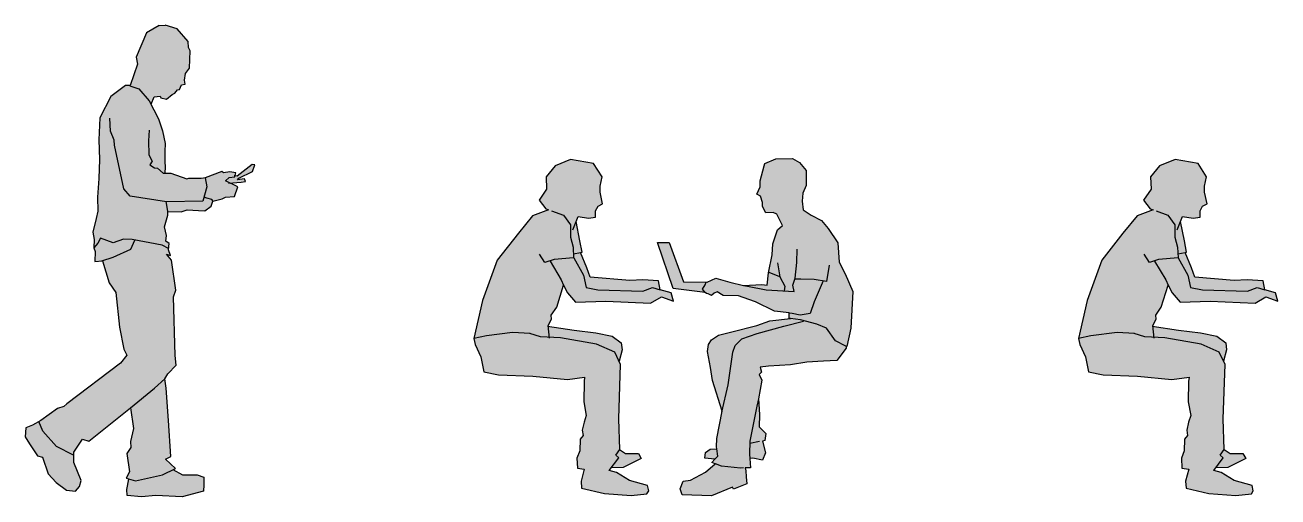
# Model space of a CAD drawing. Header units: inches. Extents: x -284 to 763, y -243 to 242.
# Drawn here: x -284.1 to -111.6, y 176.9 to 241.9 of the extents above; entities that cross this region are included whole.
import ezdxf

# ---------------------------------------------------------------- set-up
doc = ezdxf.new("R2010")
doc.units = ezdxf.units.IN
doc.header["$MEASUREMENT"] = 0
doc.layers.add('Solidhatch', color=254, linetype='Continuous')

# ---------------------------------------------------------------- blocks, each defined once
blk = doc.blocks.new('MAn-phone-s')
at = {"layer": 'Solidhatch'}
h = blk.add_hatch(color=256, dxfattribs=at)
h.paths.add_polyline_path([(68, 490.3), (62, 695.3), (70.4, 719.1), (55, 823.9), (36.8, 844.8), (50.8, 840.6), (43.8, 860.2), (44.4, 865.1), (22.4, 876.1), (-73.3, 894.5), (-86.9, 863), (-148.7, 834.5), (-187, 822.1), (-163.7, 744.4), (-140.4, 710.9), (-127.5, 589.7), (-112, 512.3), (-101.7, 491.7), (-123.1, 464.1), (-311.5, 321.3), (-321.3, 311.6), (-344, 305.1), (-402.5, 262.9), (-409.6, 259), (-395.3, 226), (-347.5, 172.4), (-286.6, 141.4), (-286.6, 152.1), (-256.9, 197.2), (-234.3, 190.1), (-88.9, 307.2), (-4.2, 376.3), (31.1, 408.7), (42.4, 425.7), (70.6, 456.7)])
h.paths.add_polyline_path([(33.8, 128.1), (52.5, 137.5), (44.3, 263.3), (36.1, 376.3), (31.1, 408.7), (-4.2, 376.3), (-88.9, 307.2), (-78.5, 234.8), (-89.1, 189.3), (-87.1, 168.6), (-101.4, 147.1), (-92.1, 82.7), (-103.8, 60.6), (-71.1, 51.3), (23.3, 72.2), (68.8, 95.5)])
h.paths.add_polyline_path([(167.9, 37.3), (167.9, 64.1), (144.6, 72.2), (93.3, 72.2), (60.6, 91.3), (23.3, 72.2), (-71.1, 51.3), (-94.9, 58.1), (-101.4, 21), (-100.3, 0), (-50.1, -4.7), (0, 0), (92.1, -4.7), (166.7, 15.1)])
h.paths.add_polyline_path([(-286.6, 115.4), (-286.6, 141.4), (-347.5, 172.4), (-395.3, 226), (-409.6, 259), (-431.7, 246.7), (-454.5, 236.9), (-457.4, 205.7), (-441.9, 181.7), (-413.6, 139.4), (-396.7, 135.1), (-376.9, 75.9), (-348.7, 46.3), (-312, 19.5), (-280.9, 15.3), (-266.8, 32.2), (-261.2, 53.3)])
h.paths.add_polyline_path([(41.5, 981.6), (41.5, 995.4), (36.1, 1028.8), (37.8, 1028.5), (165, 1031), (178.5, 1080.3), (172.8, 1112.7), (158.4, 1111.5), (115.9, 1111.5), (109, 1108.8), (52.8, 1128), (31.2, 1128), (32.2, 1150.5), (31, 1168.5), (31, 1204.5), (32.2, 1232), (23.8, 1276.4), (9.4, 1318.3), (-23, 1381.9), (-59, 1423.8), (-93.4, 1435.3), (-105.7, 1435.3), (-156.9, 1396.9), (-195.3, 1322), (-199, 1245.3), (-197.1, 1175.9), (-199, 1110.2), (-204.4, 1044.4), (-202.6, 995.1), (-208.1, 969.5), (-220.9, 922), (-215.4, 896.5), (-217.2, 867.2), (-217.1, 866.9), (-203.4, 883.2), (-193.9, 901), (-148.7, 884.4), (-113.1, 897.4), (-82.2, 896.2), (22.4, 876.1), (44.4, 865.1), (46.6, 882.5), (35.4, 890.9), (37.8, 910.1), (30.4, 940.9)])
h.paths.add_polyline_path([(-86.9, 863), (-73.3, 894.5), (-82.2, 896.2), (-113.1, 897.4), (-148.7, 884.4), (-193.9, 901), (-203.4, 883.2), (-217.1, 866.9), (-211.8, 854.4), (-213.6, 819.7), (-188.3, 821.7), (-148.7, 834.5)])
h.paths.add_polyline_path([(287.2, 1080.3), (244, 1101.3), (256.3, 1113.6), (276.1, 1116.1), (279.8, 1129.6), (258.8, 1133.3), (236.6, 1129.6), (230.4, 1134.6), (172.8, 1112.7), (178.5, 1080.3), (168.7, 1044.4), (178.1, 1041.6), (196.5, 1036.8), (200.2, 1031.1), (231.6, 1038.4), (244, 1044.5), (274.8, 1047)])
h.paths.add_polyline_path([(193.4, 1012.5), (199.8, 1031.7), (196.5, 1036.8), (178.1, 1041.6), (168.7, 1044.4), (165, 1031), (36.1, 1028.5), (41.7, 994), (88.4, 992.7), (109.4, 1000.1), (148.9, 997.7), (171.1, 996.4)])
h.paths.add_polyline_path([(103.9, 1477.9), (117.8, 1495.6), (119.7, 1556.1), (114.7, 1568.7), (112.6, 1589.4), (74.2, 1633.8), (32.8, 1646.9), (11.3, 1645.3), (-32.6, 1619.8), (-69.1, 1533.9), (-63.7, 1510.2), (-89.7, 1434), (-59, 1423.8), (-23, 1381.9), (-16.8, 1369.8), (-5.5, 1395.1), (14.9, 1398.1), (17.4, 1392.7), (37.6, 1387), (57.2, 1404.1), (66, 1408.5), (76.1, 1420.5), (83.1, 1421.7), (89.4, 1437.5), (102.7, 1440), (100.8, 1453.9)])
h.paths.add_polyline_path([(338.1, 1134.4), (346.2, 1158), (336.7, 1159.3), (284.8, 1118.2), (276.8, 1118.7), (276.1, 1116.1), (256.3, 1113.6), (244, 1101.3), (258.5, 1094.2), (298.3, 1097.3), (313.8, 1099.3), (310.4, 1108.1), (285.4, 1105.4), (290.8, 1110.8)])
for points in [[(11.3, 1645.3), (-32.6, 1619.8), (-69.1, 1533.9), (-63.7, 1510.2), (-89.3, 1435.3), (-105.7, 1435.3), (-156.9, 1396.9), (-195.3, 1322), (-199, 1245.3), (-197.1, 1175.9), (-199, 1110.2), (-204.4, 1044.4), (-202.6, 995.1), (-208.1, 969.5), (-220.9, 922), (-215.4, 896.5), (-217.2, 867.2), (-211.8, 854.4), (-213.6, 819.7), (-186.9, 821.8), (-163.7, 744.4), (-140.4, 710.9), (-127.5, 589.7), (-112, 512.3), (-101.7, 491.7), (-123.1, 464.1), (-311.5, 321.3), (-321.3, 311.6), (-344, 305.1), (-402.5, 262.9), (-431.7, 246.7), (-454.5, 236.9), (-457.4, 205.7), (-441.9, 181.7), (-413.6, 139.4), (-396.7, 135.1), (-376.9, 75.9), (-348.7, 46.3), (-312, 19.5), (-280.9, 15.3), (-266.8, 32.2), (-261.2, 53.3), (-286.6, 115.4), (-286.6, 152.1), (-256.9, 197.2), (-234.3, 190.1), (-88.9, 307.2), (-4.2, 376.3), (31.1, 408.7), (42.4, 425.7), (70.6, 456.7), (68, 490.3), (62, 695.3), (70.4, 719.1), (55, 823.9), (36.8, 844.8), (50.8, 840.6), (43.8, 860.2), (46.6, 882.5), (35.4, 890.9), (37.8, 910.1), (30.4, 940.9), (41.5, 981.6), (41.5, 994), (88.4, 992.7), (109.4, 1000.1), (148.9, 997.7), (171.1, 996.4), (193.4, 1012.5), (199.5, 1031), (231.6, 1038.4), (244, 1044.5), (274.8, 1047), (287.2, 1080.3), (244, 1101.3), (256.3, 1113.6), (276.1, 1116.1), (279.8, 1129.6), (258.8, 1133.3), (236.6, 1129.6), (230.4, 1134.6), (172.8, 1112.7), (178.5, 1080.3), (165, 1031), (37.8, 1028.5), (-89.4, 1048.2), (-112.4, 1073.7), (-145.1, 1226.2), (-146.2, 1243.6), (-158.2, 1275.2), (-161.3, 1321.2)], [(-16.8, 1369.8), (-5.5, 1395.1), (14.9, 1398.1), (17.4, 1392.7), (37.6, 1387), (57.2, 1404.1), (66, 1408.5), (76.1, 1420.5), (83.1, 1421.7), (89.4, 1437.5), (102.7, 1440), (100.8, 1453.9), (103.9, 1477.9), (117.8, 1495.6), (119.7, 1556.1), (114.7, 1568.7), (112.6, 1589.4), (74.2, 1633.8), (32.8, 1646.9)], [(11.3, 1645.3), (32.8, 1646.9)], [(-91.4, 1434.6), (-59, 1423.8), (-23, 1381.9), (9.4, 1318.3), (23.8, 1276.4), (32.2, 1232), (31, 1204.5), (31, 1168.5), (32.2, 1150.5), (31.2, 1128)], [(-22.7, 1278.8), (-25.4, 1241.7), (-24.1, 1192.4), (-13.1, 1170.5), (-21.3, 1158.1), (-4.9, 1147.2), (6.1, 1145.8), (25.3, 1128), (52.8, 1128), (109, 1108.8), (115.9, 1111.5), (158.4, 1111.5), (174.9, 1112.9)], [(254.4, 1093.9), (298.3, 1097.3), (313.8, 1099.3), (310.4, 1108.1), (285.4, 1105.4), (290.8, 1110.8), (338.1, 1134.4), (346.2, 1158), (336.7, 1159.3), (284.8, 1118.2), (274.6, 1118.9)], [(41.6, 995), (35.9, 1029.9)], [(200.7, 1030.2), (196.5, 1036.8), (178.1, 1041.6), (168.7, 1044.4)], [(44.4, 865.1), (22.4, 876.1), (-82.2, 896.2), (-113.1, 897.4), (-148.7, 884.4), (-193.9, 901), (-203.4, 883.2), (-217.1, 866.9)], [(-189.2, 821.4), (-148.7, 834.5), (-86.9, 863), (-73.3, 894.5)], [(-88.9, 307.2), (-78.5, 234.8), (-89.1, 189.3), (-87.1, 168.6), (-101.4, 147.1), (-92.1, 82.7), (-103.8, 60.6), (-71.1, 51.3), (23.3, 72.2), (68.8, 95.5), (33.8, 128.1), (52.5, 137.5), (44.3, 263.3), (36.1, 376.3), (31.1, 408.7)], [(-288, 142.1), (-347.5, 172.4), (-395.3, 226), (-409.6, 259)], [(59.5, 92), (93.3, 72.2), (144.6, 72.2), (167.9, 64.1), (167.9, 37.3), (166.7, 15.1), (92.1, -4.7), (0, 0), (-50.1, -4.7), (-100.3, 0), (-101.4, 21), (-94.9, 58.1)]]:
    blk.add_lwpolyline(points)

msp = doc.modelspace()

# ---------------------------------------------------------------- hatches: boundary and pattern name
at = {"layer": 'Solidhatch'}
h = msp.add_hatch(color=256, dxfattribs=at)
h.paths.add_polyline_path([(-204.932, 218.893), (-204.932, 219.718), (-204.657, 221.023), (-205.826, 222.879), (-208.991, 223.429), (-211.123, 222.535), (-212.362, 221.023), (-212.293, 219.305), (-213.325, 217.793), (-212.412, 216.602), (-212.028, 216.468), (-214.235, 215.631), (-216.178, 213.265), (-219.093, 209.564), (-221.098, 203.981), (-222.312, 198.763), (-222.309, 198.745), (-220.592, 199.113), (-216.982, 199.594), (-214.536, 199.431), (-213.153, 198.957), (-211.885, 198.9), (-212.06, 200.545), (-211.622, 201.421), (-211.645, 201.951), (-210.891, 203.068), (-209.947, 206.114), (-210.289, 206.819), (-211.829, 209.434), (-211.258, 209.624), (-208.586, 209.867), (-208.609, 210.406), (-207.629, 210.589), (-207.407, 210.631), (-207.72, 212.197), (-208.23, 214.864), (-207.958, 215.549), (-206.514, 215.319), (-205.551, 215.457), (-205.551, 216.35), (-205.207, 216.969), (-204.588, 217.312)])
h.paths.add_polyline_path([(-207.221, 207.483), (-208.544, 209.871), (-211.258, 209.624), (-211.829, 209.434), (-210.289, 206.819), (-209.947, 206.114), (-209.42, 205.031), (-208.295, 203.754), (-204.153, 203.907), (-197.966, 203.6), (-196.477, 204.484), (-194.831, 203.892), (-195.149, 205.038), (-196.637, 205.439), (-197.711, 205.797), (-199.04, 205.286), (-205.227, 205.439), (-206.863, 205.797)])
h.paths.add_polyline_path([(-196.862, 206.702), (-199.057, 206.844), (-200.852, 206.759), (-206.295, 207.215), (-206.751, 208.496), (-207.629, 210.589), (-208.609, 210.406), (-208.59, 209.954), (-207.221, 207.483), (-206.863, 205.797), (-205.227, 205.439), (-199.04, 205.286), (-197.711, 205.797), (-196.637, 205.439)])
h.paths.add_polyline_path([(-203.255, 199.078), (-205.496, 199.546), (-208.519, 199.911), (-212.046, 200.414), (-211.885, 198.9), (-210.394, 198.832), (-205.419, 197.955), (-202.911, 196.869), (-202.326, 195.608), (-201.9, 197.203), (-202.004, 198.14)])
h.paths.add_polyline_path([(-202.911, 196.869), (-205.419, 197.955), (-210.394, 198.832), (-213.153, 198.957), (-214.536, 199.431), (-216.982, 199.594), (-220.592, 199.113), (-222.309, 198.745), (-222.13, 197.914), (-221.341, 196.215), (-220.916, 194.152), (-218.911, 193.727), (-214.174, 193.545), (-209.436, 193.12), (-207.068, 193.424), (-207.141, 192.806), (-207.183, 190.023), (-206.845, 188.126), (-207.141, 187.24), (-207.394, 186.102), (-207.267, 185.385), (-207.689, 184.879), (-207.731, 183.277), (-208.111, 182.265), (-208.06, 180.9), (-207.113, 180.758), (-207.544, 179.077), (-207.469, 178.109), (-204.34, 177.402), (-200.651, 177.104), (-198.49, 177.327), (-198.229, 177.774), (-198.378, 178.481), (-200.874, 179.189), (-202.663, 180.268), (-203.669, 180.566), (-202.365, 182.315), (-202.775, 182.688), (-202.216, 183.469), (-202.368, 187.682), (-202.117, 195.157)])
h.paths.add_polyline_path([(-199.252, 182.232), (-199.645, 182.887), (-201.416, 182.887), (-202.233, 183.446), (-202.775, 182.688), (-202.365, 182.315), (-203.399, 180.928), (-201.744, 180.987), (-200.17, 181.773)], flags=17)
msp.add_hatch(color=256, dxfattribs=at).paths.add_polyline_path([(-178.901, 202.263), (-180.906, 202.521), (-183.527, 203.811), (-184.426, 204.123), (-185.873, 204.631), (-187.985, 204.67), (-188.806, 205.178), (-189.236, 204.983), (-189.588, 204.67), (-190.057, 204.905), (-190.288, 204.938), (-190.448, 205.087), (-194.866, 205.62), (-197.011, 211.971), (-195.422, 211.971), (-193.457, 206.573), (-190.177, 206.493), (-188.985, 207.049), (-187.078, 206.493), (-185.195, 206.069), (-182.672, 206.174), (-181.906, 206.119), (-181.742, 207.813), (-181.25, 210.272), (-181.141, 211.802), (-180.484, 213.714), (-179.828, 214.316), (-180.594, 215.9), (-181.092, 216.106), (-182.088, 216.079), (-182.546, 216.939), (-182.573, 217.504), (-182.815, 218.338), (-183.353, 218.633), (-182.869, 219.655), (-182.896, 220.489), (-182.33, 222.532), (-182.223, 222.855), (-180.716, 223.527), (-178.428, 223.554), (-177.459, 222.989), (-176.571, 221.887), (-176.571, 219.843), (-177.028, 218.768), (-177.109, 217.692), (-176.974, 216.455), (-175.844, 215.756), (-174.417, 215.003), (-173.5, 213.914), (-172.196, 211.936), (-172.003, 209.283), (-171.182, 207.643), (-170.12, 205.23), (-170.392, 200.184), (-170.939, 197.634), (-171.039, 197.684), (-171.054, 197.425), (-172.314, 195.719), (-174.184, 195.638), (-176.461, 195.476), (-178.697, 195.11), (-181.746, 194.948), (-182.884, 194.785), (-182.722, 194.095), (-183.006, 193.811), (-182.641, 192.998), (-183.132, 190.455), (-182.98, 188.291), (-183.025, 186.559), (-182.113, 185.648), (-182.25, 184.691), (-182.564, 184.626), (-182.159, 183.005), (-182.569, 182.003), (-183.892, 182.276), (-184.312, 182.224), (-184.223, 180.937), (-184.967, 180.919), (-184.85, 180.499), (-184.804, 179.679), (-184.713, 178.722), (-186.537, 177.993), (-186.674, 178.266), (-189.593, 177.082), (-193.607, 177.218), (-193.88, 178.039), (-193.47, 179.087), (-192.467, 179.223), (-190.414, 180.317), (-189.058, 181.491), (-189.552, 181.679), (-189.122, 182.109), (-190.505, 182.276), (-190.414, 183.051), (-189.776, 183.506), (-188.838, 183.545), (-188.874, 183.841), (-188.842, 184.97), (-188.133, 188.715), (-189.435, 192.957), (-189.723, 194.747), (-190.114, 196.947), (-190.013, 197.933), (-189.588, 198.586), (-188.621, 199.207), (-186.965, 199.62), (-183.351, 200.523), (-181.544, 201.2), (-178.709, 201.498), (-178.901, 201.52)])
h = msp.add_hatch(color=256, dxfattribs=at)
h.paths.add_polyline_path([(-121.681, 218.893), (-121.681, 219.718), (-121.406, 221.023), (-122.576, 222.879), (-125.74, 223.429), (-127.873, 222.535), (-129.111, 221.023), (-129.042, 219.305), (-130.074, 217.793), (-129.162, 216.602), (-128.777, 216.468), (-130.984, 215.631), (-132.927, 213.265), (-135.843, 209.564), (-137.847, 203.981), (-139.062, 198.763), (-139.058, 198.745), (-137.341, 199.113), (-133.731, 199.594), (-131.285, 199.431), (-129.902, 198.957), (-128.634, 198.9), (-128.81, 200.545), (-128.371, 201.421), (-128.394, 201.951), (-127.64, 203.068), (-126.696, 206.114), (-127.038, 206.819), (-128.578, 209.434), (-128.008, 209.624), (-125.335, 209.867), (-125.358, 210.406), (-124.378, 210.589), (-124.156, 210.631), (-124.469, 212.197), (-124.979, 214.864), (-124.707, 215.549), (-123.264, 215.319), (-122.301, 215.457), (-122.301, 216.35), (-121.957, 216.969), (-121.337, 217.312)])
h.paths.add_polyline_path([(-123.97, 207.483), (-125.293, 209.871), (-128.008, 209.624), (-128.578, 209.434), (-127.038, 206.819), (-126.696, 206.114), (-126.169, 205.031), (-125.044, 203.754), (-120.902, 203.907), (-114.716, 203.6), (-113.226, 204.484), (-111.58, 203.892), (-111.898, 205.038), (-113.386, 205.439), (-114.46, 205.797), (-115.789, 205.286), (-121.976, 205.439), (-123.612, 205.797)])
h.paths.add_polyline_path([(-113.612, 206.702), (-115.806, 206.844), (-117.601, 206.759), (-123.045, 207.215), (-123.501, 208.496), (-124.378, 210.589), (-125.358, 210.406), (-125.339, 209.954), (-123.97, 207.483), (-123.612, 205.797), (-121.976, 205.439), (-115.789, 205.286), (-114.46, 205.797), (-113.386, 205.439)])
h.paths.add_polyline_path([(-120.004, 199.078), (-122.245, 199.546), (-125.268, 199.911), (-128.796, 200.414), (-128.634, 198.9), (-127.143, 198.832), (-122.168, 197.955), (-119.66, 196.869), (-119.075, 195.608), (-118.65, 197.203), (-118.754, 198.14)])
h.paths.add_polyline_path([(-119.66, 196.869), (-122.168, 197.955), (-127.143, 198.832), (-129.902, 198.957), (-131.285, 199.431), (-133.731, 199.594), (-137.341, 199.113), (-139.058, 198.745), (-138.88, 197.914), (-138.09, 196.215), (-137.665, 194.152), (-135.66, 193.727), (-130.923, 193.545), (-126.186, 193.12), (-123.817, 193.424), (-123.89, 192.806), (-123.932, 190.023), (-123.594, 188.126), (-123.89, 187.24), (-124.143, 186.102), (-124.016, 185.385), (-124.438, 184.879), (-124.481, 183.277), (-124.86, 182.265), (-124.809, 180.9), (-123.862, 180.758), (-124.293, 179.077), (-124.219, 178.109), (-121.089, 177.402), (-117.4, 177.104), (-115.239, 177.327), (-114.978, 177.774), (-115.127, 178.481), (-117.624, 179.189), (-119.412, 180.268), (-120.418, 180.566), (-119.114, 182.315), (-119.524, 182.688), (-118.965, 183.469), (-119.117, 187.682), (-118.866, 195.157)])
h.paths.add_polyline_path([(-116.001, 182.232), (-116.395, 182.887), (-118.166, 182.887), (-118.982, 183.446), (-119.524, 182.688), (-119.114, 182.315), (-120.148, 180.928), (-118.493, 180.987), (-116.919, 181.773)], flags=17)

# ---------------------------------------------------------------- linework, layer by layer
for points in [[(-211.876, 198.815), (-212.06, 200.545), (-211.622, 201.421), (-211.645, 201.951), (-210.891, 203.068), (-209.947, 206.114), (-209.42, 205.031), (-208.295, 203.754), (-204.153, 203.907), (-197.966, 203.6), (-196.477, 204.484), (-194.831, 203.892), (-195.149, 205.038), (-196.637, 205.439), (-196.862, 206.702), (-199.057, 206.844), (-200.852, 206.759), (-206.295, 207.215), (-206.751, 208.496), (-207.629, 210.589), (-207.407, 210.631), (-207.72, 212.197), (-208.23, 214.864), (-207.958, 215.549), (-206.514, 215.319), (-205.551, 215.457), (-205.551, 216.35), (-205.207, 216.969), (-204.588, 217.312), (-204.932, 218.893), (-204.932, 219.718), (-204.657, 221.023), (-205.826, 222.879), (-208.991, 223.429), (-211.123, 222.535), (-212.362, 221.023), (-212.293, 219.305), (-213.325, 217.793), (-212.412, 216.602), (-212.028, 216.468), (-214.235, 215.631), (-216.178, 213.265), (-219.093, 209.564), (-221.098, 203.981), (-222.312, 198.763), (-222.13, 197.914), (-221.341, 196.215), (-220.916, 194.152), (-218.911, 193.727), (-214.174, 193.545), (-209.436, 193.12), (-207.068, 193.424), (-207.141, 192.806), (-207.183, 190.023), (-206.845, 188.126), (-207.141, 187.24), (-207.394, 186.102), (-207.267, 185.385), (-207.689, 184.879), (-207.731, 183.277), (-208.111, 182.265), (-208.06, 180.9), (-207.113, 180.758), (-207.544, 179.077), (-207.469, 178.109), (-204.34, 177.402), (-200.651, 177.104), (-198.49, 177.327), (-198.229, 177.774), (-198.378, 178.481), (-200.874, 179.189), (-202.663, 180.268), (-203.669, 180.566), (-202.365, 182.315), (-202.775, 182.688), (-202.216, 183.469), (-202.368, 187.682), (-202.117, 195.157), (-202.911, 196.869), (-205.419, 197.955), (-210.394, 198.832), (-213.153, 198.957), (-214.616, 199.458)], [(-128.625, 198.815), (-128.81, 200.545), (-128.371, 201.421), (-128.394, 201.951), (-127.64, 203.068), (-126.696, 206.114), (-126.169, 205.031), (-125.044, 203.754), (-120.902, 203.907), (-114.716, 203.6), (-113.226, 204.484), (-111.58, 203.892), (-111.898, 205.038), (-113.386, 205.439), (-113.612, 206.702), (-115.806, 206.844), (-117.601, 206.759), (-123.045, 207.215), (-123.501, 208.496), (-124.378, 210.589), (-124.156, 210.631), (-124.469, 212.197), (-124.979, 214.864), (-124.707, 215.549), (-123.264, 215.319), (-122.301, 215.457), (-122.301, 216.35), (-121.957, 216.969), (-121.337, 217.312), (-121.681, 218.893), (-121.681, 219.718), (-121.406, 221.023), (-122.576, 222.879), (-125.74, 223.429), (-127.873, 222.535), (-129.111, 221.023), (-129.042, 219.305), (-130.074, 217.793), (-129.162, 216.602), (-128.777, 216.468), (-130.984, 215.631), (-132.927, 213.265), (-135.843, 209.564), (-137.847, 203.981), (-139.062, 198.763), (-138.88, 197.914), (-138.09, 196.215), (-137.665, 194.152), (-135.66, 193.727), (-130.923, 193.545), (-126.186, 193.12), (-123.817, 193.424), (-123.89, 192.806), (-123.932, 190.023), (-123.594, 188.126), (-123.89, 187.24), (-124.143, 186.102), (-124.016, 185.385), (-124.438, 184.879), (-124.481, 183.277), (-124.86, 182.265), (-124.809, 180.9), (-123.862, 180.758), (-124.293, 179.077), (-124.219, 178.109), (-121.089, 177.402), (-117.4, 177.104), (-115.239, 177.327), (-114.978, 177.774), (-115.127, 178.481), (-117.624, 179.189), (-119.412, 180.268), (-120.418, 180.566), (-119.114, 182.315), (-119.524, 182.688), (-118.965, 183.469), (-119.117, 187.682), (-118.866, 195.157), (-119.66, 196.869), (-122.168, 197.955), (-127.143, 198.832), (-129.902, 198.957), (-131.365, 199.458)], [(-211.596, 216.317), (-209.983, 215.753), (-209.011, 214.418), (-209.011, 212.719), (-208.647, 211.323), (-208.586, 209.867), (-211.258, 209.624), (-212.534, 209.2), (-213.263, 210.353)], [(-128.345, 216.317), (-126.732, 215.753), (-125.76, 214.418), (-125.76, 212.719), (-125.396, 211.323), (-125.335, 209.867), (-128.008, 209.624), (-129.283, 209.2), (-130.012, 210.353)], [(-208.694, 213.699), (-208.23, 214.864)], [(-125.443, 213.699), (-124.979, 214.864)], [(-208.609, 210.406), (-207.629, 210.589)], [(-185.195, 206.069), (-184.614, 205.938), (-182.041, 205.452), (-178.208, 205.217), (-178.365, 206.116), (-178.052, 207.053), (-177.856, 209.241), (-177.778, 211.077)], [(-125.358, 210.406), (-124.378, 210.589)], [(-211.823, 209.424), (-210.289, 206.819), (-209.947, 206.114)], [(-208.55, 209.883), (-207.221, 207.483), (-206.863, 205.797), (-205.227, 205.439), (-199.04, 205.286), (-197.711, 205.797), (-196.637, 205.439)], [(-180.481, 209.171), (-180.178, 207.228), (-179.509, 205.953), (-179.581, 205.301)], [(-173.359, 208.85), (-173.75, 206.624), (-175.432, 206.858), (-177.27, 206.936), (-178.091, 206.936)], [(-128.572, 209.424), (-127.038, 206.819), (-126.696, 206.114)], [(-125.3, 209.883), (-123.97, 207.483), (-123.612, 205.797), (-121.976, 205.439), (-115.789, 205.286), (-114.46, 205.797), (-113.386, 205.439)], [(-181.697, 207.896), (-180.238, 207.289)], [(-190.448, 205.087), (-190.84, 205.569), (-190.448, 206.155), (-190.341, 206.497)], [(-174.193, 206.685), (-175.432, 203.811), (-176.018, 202.209), (-177.387, 201.974), (-178.482, 202.209), (-178.789, 202.248)], [(-212.167, 200.431), (-208.519, 199.911), (-205.496, 199.546), (-203.255, 199.078), (-202.004, 198.14), (-201.9, 197.203), (-202.317, 195.641)], [(-188.155, 188.601), (-187.277, 192.366), (-186.666, 196.877), (-186.346, 197.778), (-185.416, 198.707), (-183.294, 199.433), (-179.632, 200.449), (-176.899, 201.146)], [(-171.091, 197.71), (-172.519, 198.423), (-173.735, 200.184), (-175.072, 200.731), (-177.321, 201.338), (-178.709, 201.498)], [(-128.916, 200.431), (-125.268, 199.911), (-122.245, 199.546), (-120.004, 199.078), (-118.754, 198.14), (-118.65, 197.203), (-119.066, 195.641)], [(-214.575, 199.434), (-216.982, 199.594), (-220.592, 199.113), (-222.309, 198.745)], [(-131.324, 199.434), (-133.731, 199.594), (-137.341, 199.113), (-139.058, 198.745)], [(-183.132, 190.455), (-183.332, 189.424), (-184.32, 184.615), (-184.352, 182.808), (-184.312, 182.224)], [(-202.233, 183.446), (-201.416, 182.887), (-199.645, 182.887), (-199.252, 182.232), (-200.17, 181.773), (-201.744, 180.987), (-203.399, 180.928)], [(-189.122, 182.109), (-188.712, 182.518), (-188.838, 183.545)], [(-188.838, 183.545), (-188.838, 183.548)], [(-182.966, 184.543), (-184.326, 184.262)], [(-118.982, 183.446), (-118.166, 182.887), (-116.395, 182.887), (-116.001, 182.232), (-116.919, 181.773), (-118.493, 180.987), (-120.148, 180.928)], [(-185.195, 180.914), (-185.612, 180.904), (-188.196, 181.163), (-189.051, 181.488)]]:
    msp.add_lwpolyline(points)
msp.add_lwpolyline([(-178.901, 202.263), (-180.906, 202.521), (-183.527, 203.811), (-184.426, 204.123), (-185.873, 204.631), (-187.985, 204.67), (-188.806, 205.178), (-189.236, 204.983), (-189.588, 204.67), (-190.057, 204.905), (-190.288, 204.938), (-190.448, 205.087), (-194.866, 205.62), (-197.011, 211.971), (-195.422, 211.971), (-193.457, 206.573), (-190.177, 206.493), (-188.985, 207.049), (-187.078, 206.493), (-185.195, 206.069), (-182.672, 206.174), (-181.906, 206.119), (-181.742, 207.813), (-181.25, 210.272), (-181.141, 211.802), (-180.484, 213.714), (-179.828, 214.316), (-180.594, 215.9), (-181.092, 216.106), (-182.088, 216.079), (-182.546, 216.939), (-182.573, 217.504), (-182.815, 218.338), (-183.353, 218.633), (-182.869, 219.655), (-182.896, 220.489), (-182.33, 222.532), (-182.223, 222.855), (-180.716, 223.527), (-178.428, 223.554), (-177.459, 222.989), (-176.571, 221.887), (-176.571, 219.843), (-177.028, 218.768), (-177.109, 217.692), (-176.974, 216.455), (-175.844, 215.756), (-174.417, 215.003), (-173.5, 213.914), (-172.196, 211.936), (-172.003, 209.283), (-171.182, 207.643), (-170.12, 205.23), (-170.392, 200.184), (-170.939, 197.634), (-171.039, 197.684), (-171.054, 197.425), (-172.314, 195.719), (-174.184, 195.638), (-176.461, 195.476), (-178.697, 195.11), (-181.746, 194.948), (-182.884, 194.785), (-182.722, 194.095), (-183.006, 193.811), (-182.641, 192.998), (-183.132, 190.455), (-182.98, 188.291), (-183.025, 186.559), (-182.113, 185.648), (-182.25, 184.691), (-182.564, 184.626), (-182.159, 183.005), (-182.569, 182.003), (-183.892, 182.276), (-184.312, 182.224), (-184.223, 180.937), (-184.967, 180.919), (-184.85, 180.499), (-184.804, 179.679), (-184.713, 178.722), (-186.537, 177.993), (-186.674, 178.266), (-189.593, 177.082), (-193.607, 177.218), (-193.88, 178.039), (-193.47, 179.087), (-192.467, 179.223), (-190.414, 180.317), (-189.058, 181.491), (-189.552, 181.679), (-189.122, 182.109), (-190.505, 182.276), (-190.414, 183.051), (-189.776, 183.506), (-188.838, 183.545), (-188.874, 183.841), (-188.842, 184.97), (-188.133, 188.715), (-189.435, 192.957), (-189.723, 194.747), (-190.114, 196.947), (-190.013, 197.933), (-189.588, 198.586), (-188.621, 199.207), (-186.965, 199.62), (-183.351, 200.523), (-181.544, 201.2), (-178.709, 201.498), (-178.901, 201.52), (-178.901, 202.263)], close=True)

# ---------------------------------------------------------------- block references
at = {"xscale": 0.03937007874015748, "yscale": 0.03937007874015748, "zscale": 0.03937007874015748}
msp.add_blockref('MAn-phone-s', (-266.108, 177.1), dxfattribs=at)

doc.saveas('drawing.dxf')
